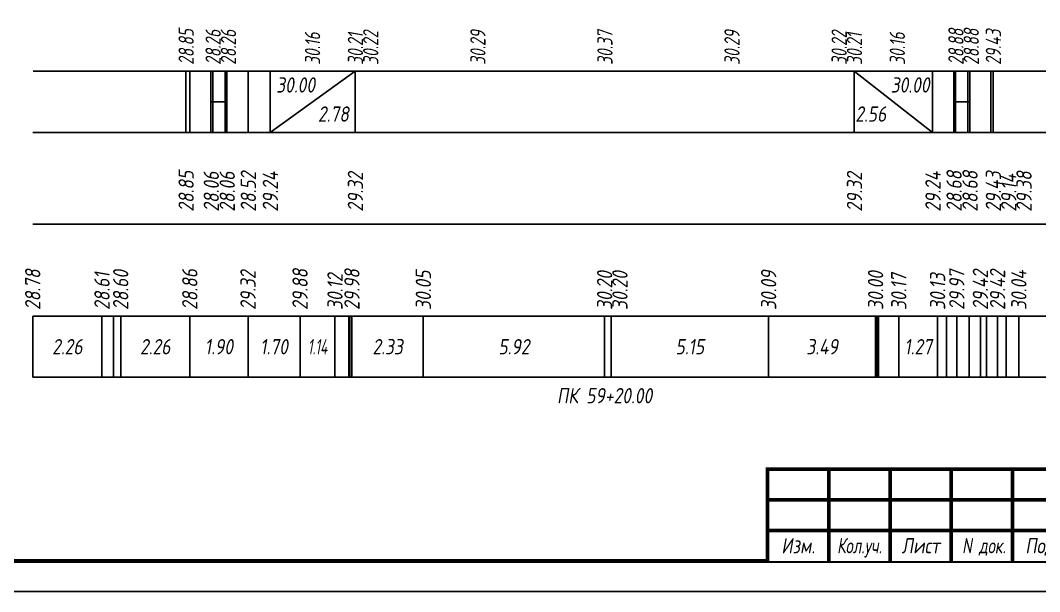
# Model space of a CAD drawing. Extents: x -717 to 1451, y -133302 to 233.
# Drawn here: x 77.9 to 244.4, y -93085.4 to -92992.1 of the extents above; entities that cross this region are included whole.
import ezdxf
from ezdxf.enums import TextEntityAlignment as Align

# ---------------------------------------------------------------- set-up
doc = ezdxf.new("R2010")
doc.units = 0
for name, color, linetype in [('Зарамочное оформление', 7, 'Continuous'), ('Код_510', 7, 'Continuous'), ('Код_514', 1, 'Continuous'), ('Код_516', 1, 'Continuous'), ('Подписи поперечников', 7, 'Continuous'), ('Таблица', 7, 'Continuous')]:
    doc.layers.add(name, color=color, linetype=linetype)
doc.styles.add('М', font='romand.shx', dxfattribs={"width": 0.8, "oblique": 10, "height": 2.5})

# ---------------------------------------------------------------- blocks, each defined once
blk = doc.blocks.new('Штамп')
at = {"linetype": 'Continuous'}
blk.add_wipeout([(199.95, -411.25), (384.95, -411.25), (384.95, -426.25), (199.95, -426.25)], dxfattribs=at).dxf.layer = 'Зарамочное оформление'
at = {"layer": 'Зарамочное оформление', "linetype": 'Continuous', "lineweight": -3, "const_width": 0.6, "flags": 128}
for points in [[(199.95, -426.25), (199.95, -411.25), (384.95, -411.25)], [(209.95, -411.25), (209.95, -426.25)], [(219.95, -411.25), (219.95, -426.25)], [(229.95, -411.25), (229.95, -426.25)], [(239.95, -411.25), (239.95, -426.25)], [(199.95, -416.25), (264.95, -416.25)], [(199.95, -421.25), (264.95, -421.25)]]:
    blk.add_lwpolyline(points, dxfattribs=at)
at = {"layer": 'Зарамочное оформление', "linetype": 'Continuous', "style": 'М', "oblique": 10}
for s, width, p in [('Изм.', 0.8, (204.95, -423.75)), ('Кол.уч.', 0.7, (214.95, -423.75)), ('Лист', 0.8, (224.95, -423.75)), ('N док.', 0.7, (235.28, -423.75)), ('Подпись', 0.8, (247.45, -423.75))]:
    blk.add_text(s, height=2.5, dxfattribs=dict(at, width=width)).set_placement(p, align=Align.MIDDLE_CENTER)
blk = doc.blocks.new('шифр')
blk.add_blockref('Штамп', (0, -92714))

msp = doc.modelspace()

# ---------------------------------------------------------------- linework, layer by layer
at = {"flags": 128}
msp.add_lwpolyline([(-30.054, -93085.421), (389.946, -93085.421), (389.946, -92788.421), (-30.054, -92788.421)], close=True, dxfattribs=at)
at = {"const_width": 0.6, "flags": 128}
msp.add_lwpolyline([(-10.054, -93080.421), (384.946, -93080.421), (384.946, -92793.421), (-10.054, -92793.421)], close=True, dxfattribs=at)
at = {"layer": 'Код_510'}
for p, q in [((79.946, -93050.421), (79.946, -93040.421)), ((91.255, -93050.421), (91.255, -93040.421)), ((93.112, -93050.421), (93.112, -93040.421)), ((94.311, -93050.421), (94.311, -93040.421)), ((105.595, -93050.421), (105.595, -93040.421)), ((115.1, -93050.421), (115.1, -93040.421)), ((123.597, -93050.421), (123.597, -93040.421)), ((129.304, -93050.421), (129.304, -93040.421)), ((131.57, -93050.421), (131.57, -93040.421)), ((131.706, -93050.421), (131.706, -93040.421)), ((132.07, -93050.421), (132.07, -93040.421)), ((143.731, -93050.421), (143.731, -93040.421)), ((173.337, -93050.421), (173.337, -93040.421)), ((174.397, -93050.421), (174.397, -93040.421)), ((200.123, -93050.421), (200.123, -93040.421)), ((217.587, -93050.421), (217.587, -93040.421)), ((217.776, -93050.421), (217.776, -93040.421)), ((218.087, -93050.421), (218.087, -93040.421)), ((221.372, -93050.421), (221.372, -93040.421)), ((227.716, -93050.421), (227.716, -93040.421)), ((229.171, -93050.421), (229.171, -93040.421)), ((230.854, -93050.421), (230.854, -93040.421)), ((232.855, -93050.421), (232.855, -93040.421)), ((234.702, -93050.421), (234.702, -93040.421)), ((235.716, -93050.421), (235.716, -93040.421)), ((237.51, -93050.421), (237.51, -93040.421)), ((238.891, -93050.421), (238.891, -93040.421)), ((240.983, -93050.421), (240.983, -93040.421))]:
    msp.add_line(p, q, dxfattribs=at)
at = {"layer": 'Код_516'}
for p, q in [((104.946, -93010.421), (104.946, -93000.421)), ((105.6, -93010.421), (105.6, -93000.421)), ((105.6, -93010.421), (105.6, -93000.421)), ((109.047, -93010.421), (109.047, -93000.421)), ((109.35, -93010.421), (109.35, -93000.421)), ((111.35, -93010.421), (111.35, -93000.421)), ((111.653, -93010.421), (111.653, -93000.421)), ((115.1, -93010.421), (115.1, -93000.421)), ((115.1, -93010.421), (115.1, -93000.421)), ((118.696, -93010.421), (118.696, -93000.421)), ((118.696, -93010.421), (132.587, -93000.421)), ((132.587, -93010.421), (132.587, -93000.421)), ((214.087, -93010.421), (214.087, -93000.421)), ((214.087, -93000.421), (226.907, -93010.421)), ((226.907, -93010.421), (226.907, -93000.421)), ((226.907, -93010.421), (226.907, -93000.421)), ((230.354, -93010.421), (230.354, -93000.421)), ((230.657, -93010.421), (230.657, -93000.421)), ((232.657, -93010.421), (232.657, -93000.421)), ((232.96, -93010.421), (232.96, -93000.421)), ((236.407, -93010.421), (236.407, -93000.421)), ((236.407, -93010.421), (236.407, -93000.421)), ((236.769, -93010.421), (236.769, -93000.421)), ((109.047, -93005.421), (109.35, -93005.421)), ((109.35, -93005.421), (111.35, -93005.421)), ((111.35, -93005.421), (111.653, -93005.421)), ((230.354, -93005.421), (230.657, -93005.421)), ((230.657, -93005.421), (232.657, -93005.421)), ((232.657, -93005.421), (232.96, -93005.421))]:
    msp.add_line(p, q, dxfattribs=at)
at = {"layer": 'Таблица'}
for p, q in [((80, -93000.421), (261.823, -93000.421)), ((79.946, -93010.421), (261.769, -93010.421)), ((79.946, -93025.421), (261.769, -93025.421)), ((79.946, -93040.421), (261.769, -93040.421)), ((79.946, -93050.421), (261.769, -93050.421))]:
    msp.add_line(p, q, dxfattribs=at)

# ---------------------------------------------------------------- texts
at = {"layer": 'Код_510', "style": 'М', "oblique": 10, "width": 0.8}
for s, p in [('28.78', (79.946, -93039.421)), ('28.60', (94.311, -93039.421)), ('28.86', (105.595, -93039.421)), ('29.32', (115.1, -93039.421)), ('29.88', (123.597, -93039.421)), ('29.98', (132.07, -93039.421)), ('30.05', (143.731, -93039.421)), ('30.09', (200.123, -93039.421)), ('29.97', (230.854, -93039.421)), ('29.42', (234.702, -93039.421)), ('29.42', (237.51, -93039.421)), ('28.61', (91.255, -93039.421)), ('30.12', (129.304, -93039.421)), ('30.20', (173.337, -93039.421)), ('30.20', (175.837, -93039.421)), ('30.00', (217.587, -93039.421)), ('30.17', (221.372, -93039.421)), ('30.13', (227.716, -93039.421)), ('30.04', (240.983, -93039.421))]:
    msp.add_text(s, height=2.5, rotation=90, dxfattribs=at).set_placement(p, align=Align.MIDDLE_LEFT)
at = {"layer": 'Код_510', "style": 'М', "oblique": 10}
for s, width, p in [('2.26', 0.8, (85.6, -93045.421)), ('2.26', 0.8, (99.953, -93045.421)), ('1.90', 0.8, (110.347, -93045.421)), ('1.70', 0.8, (119.348, -93045.421)), ('1.14', 0.6, (126.45, -93045.421)), ('2.33', 0.8, (137.901, -93045.421)), ('5.92', 0.8, (158.534, -93045.421)), ('5.15', 0.8, (187.26, -93045.421)), ('3.49', 0.8, (208.855, -93045.421)), ('1.27', 0.8, (224.544, -93045.421))]:
    msp.add_text(s, height=2.5, dxfattribs=dict(at, width=width)).set_placement(p, align=Align.MIDDLE_CENTER)
at = {"layer": 'Код_514', "style": 'М', "oblique": 10, "width": 0.7}
for s, p in [('28.85', (105, -92999.382)), ('28.26', (109.405, -92999.382)), ('28.26', (111.905, -92999.382)), ('30.16', (125.641, -92999.382)), ('30.21', (132.641, -92999.382)), ('30.22', (135.141, -92999.382)), ('30.29', (152.641, -92999.382)), ('30.37', (173.391, -92999.382)), ('30.29', (194.141, -92999.382)), ('30.22', (211.641, -92999.382)), ('30.21', (214.141, -92999.382)), ('30.16', (221.141, -92999.382)), ('28.88', (230.711, -92999.382)), ('28.88', (233.211, -92999.382)), ('29.43', (236.823, -92999.382))]:
    msp.add_text(s, height=2.5, rotation=90, dxfattribs=at).set_placement(p, align=Align.MIDDLE_LEFT)
at = {"layer": 'Код_516', "style": 'М', "oblique": 10, "width": 0.8}
msp.add_text('30.00', height=2.5, dxfattribs=at).set_placement((119.696, -93001.421), align=Align.TOP_LEFT)
msp.add_text('30.00', height=2.5, dxfattribs=at).set_placement((226.41, -93001.421), align=Align.TOP_RIGHT)
msp.add_text('2.78', height=2.5, dxfattribs=at).set_placement((131.587, -93009.421), align=Align.BOTTOM_RIGHT)
msp.add_text('2.56', height=2.5, dxfattribs=at).set_placement((214.27, -93009.421), align=Align.BOTTOM_LEFT)
for s, p in [('28.85', (105, -93023.371)), ('28.06', (109.102, -93023.371)), ('28.06', (111.707, -93023.371)), ('28.52', (115.155, -93023.371)), ('29.24', (118.75, -93023.371)), ('29.32', (132.641, -93023.371)), ('29.32', (214.141, -93023.371)), ('29.24', (226.961, -93023.371)), ('28.68', (230.409, -93023.371)), ('28.68', (233.014, -93023.371)), ('29.43', (236.823, -93023.371)), ('29.14', (239.329, -93023.371)), ('29.38', (241.829, -93023.371))]:
    msp.add_text(s, height=2.5, rotation=90, dxfattribs=at).set_placement(p, align=Align.MIDDLE_LEFT)
at = {"layer": 'Подписи поперечников', "style": 'М', "oblique": 10, "width": 0.8}
msp.add_text('ПК 59+20.00', height=2.5, dxfattribs=at).set_placement((173.337, -93055.421), align=Align.BOTTOM_CENTER)

# ---------------------------------------------------------------- next in the draw order: block references
msp.add_blockref('шифр', (0, 59.829))

doc.saveas('drawing.dxf')
